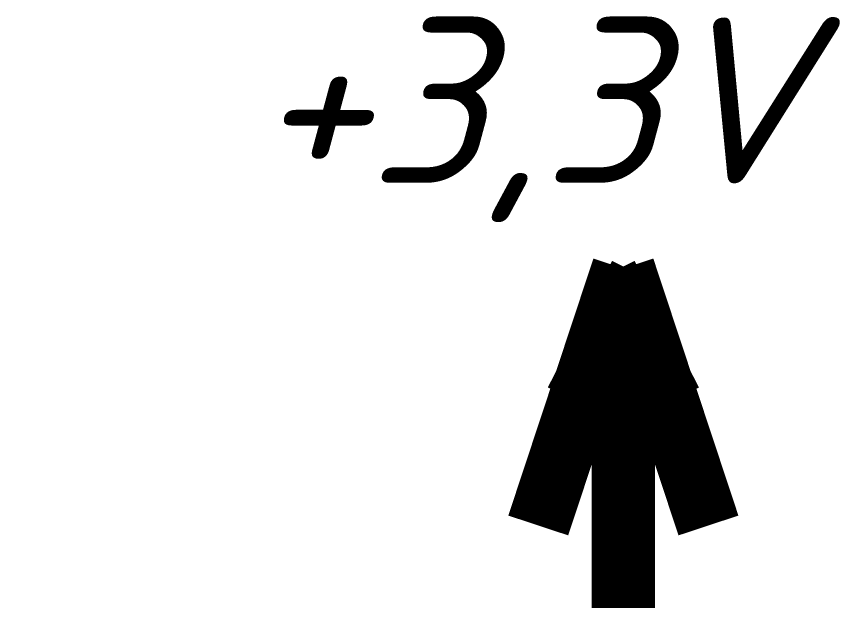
# Model space of a CAD drawing. Header units: inches. Extents: x 0 to 841, y 0 to 594.
# Drawn here: x 540.29 to 550.09, y 276.05 to 282.99 of the extents above; entities that cross this region are included whole.
import ezdxf

# ---------------------------------------------------------------- set-up
doc = ezdxf.new("R2010")
doc.units = ezdxf.units.IN
doc.layers.add('Sheet', color=255, linetype='Continuous')
doc.styles.get("Standard").update_dxf_attribs({"font": 'isocpeui.ttf'})

msp = doc.modelspace()

# ---------------------------------------------------------------- linework, layer by layer
at = {"layer": 'Sheet'}
for points in [[(546.4883, 276.944, 0.7493, 0.7493, 0), (547.4989, 279.9984, 0.7493, 0.7493, 0)], [(547.4989, 277.483, 0.7493, 0.7493, 0), (547.4989, 279.9984, 0.7493, 0.7493, 0)], [(547.4989, 279.9984, 0.7493, 0.7493, 0), (548.5095, 276.944, 0.7493, 0.7493, 0)], [(547.4989, 280.0209, 0.2997, 0.2997, 0), (546.7353, 278.5161, 0.2997, 0.2997, 0)], [(547.4989, 280.0209, 0.2997, 0.2997, 0), (548.2625, 278.5161, 0.2997, 0.2997, 0)], [(547.4989, 277.483, 0.2997, 0.2997, 0), (547.4989, 280.0209, 0.2997, 0.2997, 0)], [(537.5052, 274.99, 0.7493, 0.7493, 0), (547.4989, 274.99, 0.7493, 0.7493, 0), (547.4989, 277.483, 0.7493, 0.7493, 0)]]:
    msp.add_lwpolyline(points, format="xyseb", dxfattribs=at)

# ---------------------------------------------------------------- texts
msp.add_text('+3,3V', height=1.97641, dxfattribs=at).set_placement((543.1196, 281.0091))

doc.saveas('drawing.dxf')
